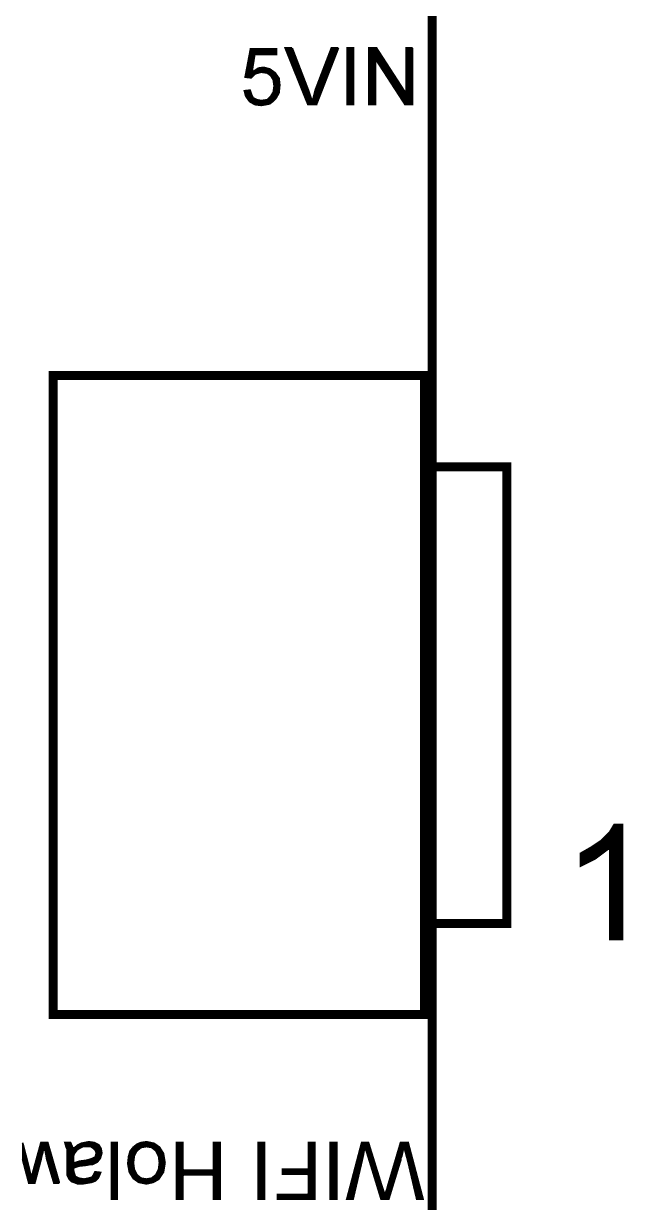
# Model space of a CAD drawing. Extents: x 1.22 to 3.09, y 1.23 to 6.
# Drawn here: x 2.428 to 2.759, y 3.348 to 3.998 of the extents above; entities that cross this region are included whole.
import ezdxf

# ---------------------------------------------------------------- set-up
doc = ezdxf.new("R2010")
doc.units = 0
doc.layers.add('SST001126_PHO', color=11, linetype='CONTINUOUS')

msp = doc.modelspace()

# ---------------------------------------------------------------- linework, layer by layer
at = {"layer": 'SST001126_PHO'}
for points, const_width in [([(2.65354, 5.62687), (2.65354, 1.43433)], 0.005), ([(2.56951, 3.96391), (2.56908, 3.96775), (2.56697, 3.9707), (2.56399, 3.97283), (2.56061, 3.97368), (2.55769, 3.97326), (2.55511, 3.97154), (2.55433, 3.97195), (2.55434, 3.97203), (2.55568, 3.98051), (2.55617, 3.98093), (2.56773, 3.98093), (2.56773, 3.98395), (2.55346, 3.98395), (2.55051, 3.96837), (2.55376, 3.96801), (2.55582, 3.97007), (2.55604, 3.9702), (2.55916, 3.97109), (2.55937, 3.97111), (2.56249, 3.97066), (2.56272, 3.97057), (2.56451, 3.96923), (2.56464, 3.96908), (2.56598, 3.96685), (2.56604, 3.96667), (2.56649, 3.96354), (2.56649, 3.96347), (2.56649, 3.9634), (2.56604, 3.96027), (2.56598, 3.96009), (2.56464, 3.95786), (2.56456, 3.95776), (2.56278, 3.95597), (2.56249, 3.95583), (2.55937, 3.95539), (2.5592, 3.95539), (2.55697, 3.95584), (2.55684, 3.95588), (2.55506, 3.95677), (2.55483, 3.957), (2.55394, 3.95878), (2.55391, 3.95885), (2.55315, 3.96114), (2.5501, 3.9608), (2.55083, 3.95788), (2.55294, 3.95492), (2.55589, 3.95324), (2.55929, 3.95281), (2.56189, 3.95325), (2.564, 3.95367), (2.56567, 3.95492), (2.56738, 3.95663), (2.56908, 3.95961), (2.56951, 3.96391)], 0.001), ([(2.553, 3.9681), (2.553, 3.98151)], 0.001), ([(2.554, 3.96825), (2.554, 3.98395)], 0.001), ([(2.555, 3.97621), (2.555, 3.98395)], 0.001), ([(2.556, 3.9809), (2.556, 3.98395)], 0.001), ([(2.557, 3.98093), (2.557, 3.98395)], 0.001), ([(2.558, 3.98093), (2.558, 3.98395)], 0.001), ([(2.559, 3.98093), (2.559, 3.98395)], 0.001), ([(2.56, 3.98093), (2.56, 3.98395)], 0.001), ([(2.561, 3.98093), (2.561, 3.98395)], 0.001), ([(2.562, 3.98093), (2.562, 3.98395)], 0.001), ([(2.563, 3.98093), (2.563, 3.98395)], 0.001), ([(2.564, 3.98093), (2.564, 3.98395)], 0.001), ([(2.565, 3.98093), (2.565, 3.98395)], 0.001), ([(2.566, 3.98093), (2.566, 3.98395)], 0.001), ([(2.567, 3.98093), (2.567, 3.98395)], 0.001), ([(2.57636, 3.9844), (2.57254, 3.9844), (2.58508, 3.95326), (2.58976, 3.95326), (2.60187, 3.9844)], 0.001), ([(2.573, 3.98325), (2.573, 3.9844)], 0.001), ([(2.574, 3.98077), (2.574, 3.9844)], 0.001), ([(2.575, 3.97829), (2.575, 3.9844)], 0.001), ([(2.576, 3.9758), (2.576, 3.9844)], 0.001), ([(2.60187, 3.9844), (2.59803, 3.9844), (2.58924, 3.96153), (2.58791, 3.95621), (2.58695, 3.95617), (2.58517, 3.96152), (2.57636, 3.9844)], 0.001), ([(2.577, 3.97332), (2.577, 3.98275)], 0.001), ([(2.597, 3.97188), (2.597, 3.98171)], 0.001), ([(2.598, 3.97445), (2.598, 3.98431)], 0.001), ([(2.599, 3.97702), (2.599, 3.9844)], 0.001), ([(2.6, 3.97959), (2.6, 3.9844)], 0.001), ([(2.601, 3.98216), (2.601, 3.9844)], 0.001), ([(2.61014, 3.9844), (2.60667, 3.9844), (2.60667, 3.95326), (2.61014, 3.95326), (2.61014, 3.9844)], 0.001), ([(2.607, 3.95326), (2.607, 3.9844)], 0.001), ([(2.608, 3.95326), (2.608, 3.9844)], 0.001), ([(2.609, 3.95326), (2.609, 3.9844)], 0.001), ([(2.61, 3.95326), (2.61, 3.9844)], 0.001), ([(2.64273, 3.9844), (2.63926, 3.9844), (2.63926, 3.96079), (2.63834, 3.96052), (2.62287, 3.9844), (2.61873, 3.9844), (2.61873, 3.95326), (2.62219, 3.95326), (2.62219, 3.97686), (2.62311, 3.97713)], 0.001), ([(2.619, 3.95326), (2.619, 3.9844)], 0.001), ([(2.62, 3.95326), (2.62, 3.9844)], 0.001), ([(2.621, 3.95326), (2.621, 3.9844)], 0.001), ([(2.622, 3.95326), (2.622, 3.9844)], 0.001), ([(2.623, 3.97726), (2.623, 3.98419)], 0.001), ([(2.62311, 3.97713), (2.63859, 3.95326), (2.64273, 3.95326), (2.64273, 3.9844)], 0.001), ([(2.624, 3.97576), (2.624, 3.98265)], 0.001), ([(2.625, 3.97422), (2.625, 3.98111)], 0.001), ([(2.64, 3.95326), (2.64, 3.9844)], 0.001), ([(2.641, 3.95326), (2.641, 3.9844)], 0.001), ([(2.642, 3.95326), (2.642, 3.9844)], 0.001), ([(2.552, 3.96821), (2.552, 3.97622)], 0.001), ([(2.578, 3.97084), (2.578, 3.98015)], 0.001), ([(2.579, 3.96836), (2.579, 3.97755)], 0.001), ([(2.58, 3.96587), (2.58, 3.97495)], 0.001), ([(2.594, 3.96416), (2.594, 3.97391)], 0.001), ([(2.595, 3.96673), (2.595, 3.97651)], 0.001), ([(2.596, 3.9693), (2.596, 3.97911)], 0.001), ([(2.626, 3.97268), (2.626, 3.97956)], 0.001), ([(2.627, 3.97113), (2.627, 3.97802)], 0.001), ([(2.628, 3.96959), (2.628, 3.97648)], 0.001), ([(2.629, 3.96805), (2.629, 3.97493)], 0.001), ([(2.551, 3.96832), (2.551, 3.97094)], 0.001), ([(2.555, 3.96925), (2.555, 3.97148)], 0.001), ([(2.556, 3.97019), (2.556, 3.97213)], 0.001), ([(2.557, 3.97048), (2.557, 3.9728)], 0.001), ([(2.558, 3.97076), (2.558, 3.9733)], 0.001), ([(2.559, 3.97105), (2.559, 3.97345)], 0.001), ([(2.56, 3.97102), (2.56, 3.97359)], 0.001), ([(2.561, 3.97087), (2.561, 3.97358)], 0.001), ([(2.562, 3.97073), (2.562, 3.97333)], 0.001), ([(2.563, 3.97036), (2.563, 3.97308)], 0.001), ([(2.564, 3.96961), (2.564, 3.97283)], 0.001), ([(2.565, 3.96848), (2.565, 3.97211)], 0.001), ([(2.566, 3.96681), (2.566, 3.9714)], 0.001), ([(2.567, 3.95625), (2.567, 3.97067)], 0.001), ([(2.568, 3.95772), (2.568, 3.96927)], 0.001), ([(2.569, 3.95947), (2.569, 3.96787)], 0.001), ([(2.581, 3.96339), (2.581, 3.97235)], 0.001), ([(2.582, 3.96091), (2.582, 3.96975)], 0.001), ([(2.592, 3.95902), (2.592, 3.96871)], 0.001), ([(2.593, 3.96159), (2.593, 3.97131)], 0.001), ([(2.63, 3.9665), (2.63, 3.97339)], 0.001), ([(2.631, 3.96496), (2.631, 3.97185)], 0.001), ([(2.632, 3.96342), (2.632, 3.97031)], 0.001), ([(2.633, 3.96188), (2.633, 3.96876)], 0.001), ([(2.634, 3.96033), (2.634, 3.96722)], 0.001), ([(2.551, 3.95764), (2.551, 3.9609)], 0.001), ([(2.552, 3.95624), (2.552, 3.96102)], 0.001), ([(2.553, 3.95489), (2.553, 3.96113)], 0.001), ([(2.583, 3.95842), (2.583, 3.96715)], 0.001), ([(2.584, 3.95594), (2.584, 3.96455)], 0.001), ([(2.585, 3.95346), (2.585, 3.96195)], 0.001), ([(2.59, 3.95388), (2.59, 3.96351)], 0.001), ([(2.591, 3.95645), (2.591, 3.96611)], 0.001), ([(2.635, 3.95879), (2.635, 3.96568)], 0.001), ([(2.636, 3.95725), (2.636, 3.96413)], 0.001), ([(2.637, 3.9557), (2.637, 3.96259)], 0.001), ([(2.638, 3.95416), (2.638, 3.96105)], 0.001), ([(2.554, 3.95432), (2.554, 3.95866)], 0.001), ([(2.555, 3.95375), (2.555, 3.95681)], 0.001), ([(2.556, 3.95323), (2.556, 3.9563)], 0.001), ([(2.557, 3.9531), (2.557, 3.95583)], 0.001), ([(2.558, 3.95298), (2.558, 3.95563)], 0.001), ([(2.559, 3.95285), (2.559, 3.95543)], 0.001), ([(2.56, 3.95293), (2.56, 3.95548)], 0.001), ([(2.561, 3.9531), (2.561, 3.95562)], 0.001), ([(2.562, 3.95327), (2.562, 3.95576)], 0.001), ([(2.563, 3.95347), (2.563, 3.9562)], 0.001), ([(2.564, 3.95367), (2.564, 3.9572)], 0.001), ([(2.565, 3.95442), (2.565, 3.95846)], 0.001), ([(2.566, 3.95525), (2.566, 3.96013)], 0.001), ([(2.586, 3.95326), (2.586, 3.95901)], 0.001), ([(2.587, 3.95326), (2.587, 3.95606)], 0.001), ([(2.588, 3.95326), (2.588, 3.95658)], 0.001), ([(2.589, 3.95326), (2.589, 3.96058)], 0.001), ([(2.639, 3.95326), (2.639, 3.96035)], 0.001), ([(2.44469, 3.45197), (2.44469, 3.80394), (2.64941, 3.80394), (2.64941, 3.45197), (2.44469, 3.45197)], 0.005), ([(2.64961, 3.50217), (2.69469, 3.50217), (2.69469, 3.75374), (2.64882, 3.75374)], 0.005), ([(2.75847, 3.55662), (2.7539, 3.55662), (2.75136, 3.55239), (2.75129, 3.5523), (2.74683, 3.54783), (2.74675, 3.54777), (2.74139, 3.5442), (2.74136, 3.54418), (2.73536, 3.54075), (2.73536, 3.53382), (2.74353, 3.5379), (2.75064, 3.54323), (2.75144, 3.54283), (2.75144, 3.49333), (2.75847, 3.49333), (2.75847, 3.55662)], 0.001), ([(2.751, 3.54333), (2.751, 3.55201)], 0.001), ([(2.752, 3.49333), (2.752, 3.55345)], 0.001), ([(2.753, 3.49333), (2.753, 3.55512)], 0.001), ([(2.754, 3.49333), (2.754, 3.55662)], 0.001), ([(2.755, 3.49333), (2.755, 3.55662)], 0.001), ([(2.756, 3.49333), (2.756, 3.55662)], 0.001), ([(2.757, 3.49333), (2.757, 3.55662)], 0.001), ([(2.758, 3.49333), (2.758, 3.55662)], 0.001), ([(2.743, 3.53764), (2.743, 3.54527)], 0.001), ([(2.744, 3.53825), (2.744, 3.54594)], 0.001), ([(2.745, 3.539), (2.745, 3.54661)], 0.001), ([(2.746, 3.53975), (2.746, 3.54727)], 0.001), ([(2.747, 3.5405), (2.747, 3.54801)], 0.001), ([(2.748, 3.54125), (2.748, 3.54901)], 0.001), ([(2.749, 3.542), (2.749, 3.55001)], 0.001), ([(2.75, 3.54275), (2.75, 3.55101)], 0.001), ([(2.736, 3.53414), (2.736, 3.54112)], 0.001), ([(2.737, 3.53464), (2.737, 3.54169)], 0.001), ([(2.738, 3.53514), (2.738, 3.54226)], 0.001), ([(2.739, 3.53564), (2.739, 3.54283)], 0.001), ([(2.74, 3.53614), (2.74, 3.5434)], 0.001), ([(2.741, 3.53664), (2.741, 3.54398)], 0.001), ([(2.742, 3.53714), (2.742, 3.54461)], 0.001), ([(2.42777, 3.3722), (2.43124, 3.35918), (2.43449, 3.35918), (2.43796, 3.37218), (2.4384, 3.3744), (2.43842, 3.37446), (2.43884, 3.37572), (2.43884, 3.37653), (2.43898, 3.37689), (2.43943, 3.37733), (2.44028, 3.37707), (2.44116, 3.37219), (2.44507, 3.35918), (2.44805, 3.35918)], 0.001), ([(2.44805, 3.35918), (2.44164, 3.38139), (2.43793, 3.38139), (2.43312, 3.3639), (2.43215, 3.36392), (2.43126, 3.36793), (2.42779, 3.38139)], 0.001), ([(2.428, 3.37133), (2.428, 3.38058)], 0.001), ([(2.429, 3.36758), (2.429, 3.3767)], 0.001), ([(2.437, 3.36859), (2.437, 3.37799)], 0.001), ([(2.438, 3.37239), (2.438, 3.38139)], 0.001), ([(2.439, 3.3769), (2.439, 3.38139)], 0.001), ([(2.44, 3.37743), (2.44, 3.38139)], 0.001), ([(2.441, 3.37309), (2.441, 3.38139)], 0.001), ([(2.442, 3.3694), (2.442, 3.38014)], 0.001), ([(2.443, 3.36607), (2.443, 3.37668)], 0.001), ([(2.47142, 3.37567), (2.471, 3.37814), (2.46979, 3.38017), (2.46731, 3.38141), (2.46435, 3.38183), (2.46004, 3.38097), (2.45836, 3.38013), (2.45617, 3.37837), (2.4554, 3.37857), (2.45419, 3.38139), (2.45116, 3.38139), (2.45186, 3.37895), (2.45229, 3.3781), (2.45234, 3.37787), (2.45234, 3.3637), (2.45359, 3.3612), (2.45479, 3.36001), (2.45601, 3.3596), (2.45604, 3.35959), (2.45818, 3.35873), (2.46073, 3.35873), (2.46599, 3.35961), (2.46808, 3.36044), (2.46928, 3.36165), (2.47013, 3.36334), (2.47077, 3.36495), (2.46775, 3.36528), (2.46702, 3.36381), (2.46699, 3.36376), (2.46609, 3.36242), (2.4658, 3.36221), (2.46401, 3.36176), (2.46399, 3.36176), (2.46176, 3.36131), (2.46158, 3.36131), (2.4589, 3.36175), (2.45876, 3.3618), (2.45697, 3.36269), (2.45672, 3.36298), (2.45627, 3.36432), (2.45626, 3.36436), (2.45582, 3.36614), (2.4558, 3.36626), (2.4558, 3.36716), (2.45614, 3.36763), (2.45882, 3.36852), (2.45893, 3.36855), (2.46292, 3.36899), (2.46513, 3.36943), (2.46523, 3.36944), (2.46645, 3.36944), (2.46893, 3.37068), (2.47058, 3.37275), (2.47142, 3.37567)], 0.001), ([(2.452, 3.37867), (2.452, 3.38139)], 0.001), ([(2.453, 3.36238), (2.453, 3.38139)], 0.001), ([(2.454, 3.36079), (2.454, 3.38139)], 0.001), ([(2.455, 3.35993), (2.455, 3.37949)], 0.001), ([(2.46841, 3.37564), (2.46839, 3.37552), (2.46795, 3.37373), (2.46769, 3.37341), (2.4659, 3.37251), (2.46584, 3.37249), (2.4645, 3.37204), (2.46446, 3.37203), (2.46267, 3.37158), (2.46261, 3.37157), (2.45909, 3.37113), (2.45646, 3.37025), (2.4558, 3.37073), (2.4558, 3.37385), (2.45583, 3.37401), (2.45627, 3.37535), (2.45635, 3.37549), (2.45769, 3.37728), (2.45781, 3.3774), (2.45915, 3.37829), (2.4592, 3.37832), (2.46099, 3.37921), (2.46121, 3.37926), (2.46523, 3.37926), (2.46551, 3.37918), (2.46685, 3.37829), (2.46692, 3.37823), (2.46782, 3.37733), (2.46794, 3.37714), (2.46838, 3.3758), (2.46841, 3.37564)], 0.001), ([(2.456, 3.37453), (2.456, 3.37829)], 0.001), ([(2.457, 3.37636), (2.457, 3.37904)], 0.001), ([(2.458, 3.37752), (2.458, 3.37984)], 0.001), ([(2.459, 3.37819), (2.459, 3.38045)], 0.001), ([(2.46, 3.37872), (2.46, 3.38095)], 0.001), ([(2.461, 3.37922), (2.461, 3.38116)], 0.001), ([(2.462, 3.37926), (2.462, 3.38136)], 0.001), ([(2.463, 3.37926), (2.463, 3.38156)], 0.001), ([(2.464, 3.37926), (2.464, 3.38176)], 0.001), ([(2.465, 3.37926), (2.465, 3.38174)], 0.001), ([(2.466, 3.37885), (2.466, 3.38159)], 0.001), ([(2.467, 3.37815), (2.467, 3.38145)], 0.001), ([(2.468, 3.37695), (2.468, 3.38106)], 0.001), ([(2.469, 3.37077), (2.469, 3.38056)], 0.001), ([(2.47, 3.37202), (2.47, 3.37982)], 0.001), ([(2.471, 3.37421), (2.471, 3.37815)], 0.001), ([(2.47991, 3.38139), (2.47689, 3.38139), (2.47689, 3.35025), (2.47991, 3.35025), (2.47991, 3.38139)], 0.001), ([(2.477, 3.35025), (2.477, 3.38139)], 0.001), ([(2.478, 3.35025), (2.478, 3.38139)], 0.001), ([(2.479, 3.35025), (2.479, 3.38139)], 0.001), ([(2.50624, 3.37028), (2.50538, 3.37546), (2.50325, 3.37886), (2.5003, 3.38097), (2.49602, 3.38183), (2.49304, 3.3814), (2.49093, 3.38056), (2.4888, 3.37886), (2.48711, 3.37675), (2.48626, 3.37376), (2.48583, 3.36985), (2.48669, 3.36511), (2.48882, 3.3617), (2.49177, 3.35959), (2.49603, 3.35874), (2.49987, 3.35959), (2.50283, 3.36128), (2.50538, 3.36511), (2.50624, 3.37028)], 0.001), ([(2.487, 3.36461), (2.487, 3.37635)], 0.001), ([(2.488, 3.36301), (2.488, 3.37785)], 0.001), ([(2.50323, 3.37028), (2.50323, 3.37022), (2.50278, 3.36665), (2.50273, 3.36649), (2.50139, 3.36381), (2.50126, 3.36364), (2.49903, 3.36186), (2.4988, 3.36175), (2.49612, 3.36131), (2.49595, 3.36131), (2.49327, 3.36175), (2.49304, 3.36186), (2.49081, 3.36364), (2.49068, 3.36381), (2.48934, 3.36649), (2.48929, 3.36665), (2.48884, 3.37022), (2.48884, 3.37028), (2.48884, 3.37034), (2.48929, 3.37392), (2.48934, 3.37408), (2.49068, 3.37676), (2.49081, 3.37692), (2.49304, 3.37871), (2.49327, 3.37881), (2.49595, 3.37926), (2.49612, 3.37926), (2.4988, 3.37881), (2.49903, 3.37871), (2.50126, 3.37692), (2.50139, 3.37676), (2.50273, 3.37408), (2.50278, 3.37392), (2.50323, 3.37034), (2.50323, 3.37028)], 0.001), ([(2.489, 3.37161), (2.489, 3.37901)], 0.001), ([(2.49, 3.3754), (2.49, 3.37981)], 0.001), ([(2.491, 3.37707), (2.491, 3.38059)], 0.001), ([(2.492, 3.37787), (2.492, 3.38099)], 0.001), ([(2.493, 3.37867), (2.493, 3.38139)], 0.001), ([(2.494, 3.37893), (2.494, 3.38154)], 0.001), ([(2.495, 3.3791), (2.495, 3.38168)], 0.001), ([(2.496, 3.37926), (2.496, 3.38183)], 0.001), ([(2.497, 3.37911), (2.497, 3.38163)], 0.001), ([(2.498, 3.37894), (2.498, 3.38143)], 0.001), ([(2.499, 3.37873), (2.499, 3.38123)], 0.001), ([(2.5, 3.37793), (2.5, 3.38103)], 0.001), ([(2.501, 3.37713), (2.501, 3.38047)], 0.001), ([(2.502, 3.37554), (2.502, 3.37976)], 0.001), ([(2.503, 3.37216), (2.503, 3.37904)], 0.001), ([(2.504, 3.36304), (2.504, 3.37767)], 0.001), ([(2.53661, 3.38139), (2.53314, 3.38139), (2.53314, 3.36671), (2.53264, 3.36621), (2.51657, 3.36621), (2.51607, 3.36671), (2.51607, 3.38139), (2.51261, 3.38139), (2.51261, 3.35025), (2.51607, 3.35025), (2.51607, 3.36314), (2.51657, 3.36364), (2.53264, 3.36364), (2.53314, 3.36314), (2.53314, 3.35025), (2.53661, 3.35025), (2.53661, 3.38139)], 0.001), ([(2.513, 3.35025), (2.513, 3.38139)], 0.001), ([(2.514, 3.35025), (2.514, 3.38139)], 0.001), ([(2.515, 3.35025), (2.515, 3.38139)], 0.001), ([(2.516, 3.35025), (2.516, 3.38139)], 0.001), ([(2.534, 3.35025), (2.534, 3.38139)], 0.001), ([(2.535, 3.35025), (2.535, 3.38139)], 0.001), ([(2.536, 3.35025), (2.536, 3.38139)], 0.001), ([(2.56116, 3.38139), (2.5577, 3.38139), (2.5577, 3.35025), (2.56116, 3.35025), (2.56116, 3.38139)], 0.001), ([(2.558, 3.35025), (2.558, 3.38139)], 0.001), ([(2.559, 3.35025), (2.559, 3.38139)], 0.001), ([(2.56, 3.35025), (2.56, 3.38139)], 0.001), ([(2.561, 3.35025), (2.561, 3.38139)], 0.001), ([(2.58884, 3.38139), (2.58537, 3.38139), (2.58537, 3.36716), (2.58487, 3.36666), (2.57109, 3.36666), (2.57109, 3.36409), (2.58487, 3.36409), (2.58537, 3.36359), (2.58537, 3.35332), (2.58487, 3.35282), (2.56841, 3.35282), (2.56841, 3.35025), (2.58884, 3.35025), (2.58884, 3.38139)], 0.001), ([(2.586, 3.35025), (2.586, 3.38139)], 0.001), ([(2.587, 3.35025), (2.587, 3.38139)], 0.001), ([(2.588, 3.35025), (2.588, 3.38139)], 0.001), ([(2.60089, 3.38139), (2.59743, 3.38139), (2.59743, 3.35025), (2.60089, 3.35025), (2.60089, 3.38139)], 0.001), ([(2.598, 3.35025), (2.598, 3.38139)], 0.001), ([(2.599, 3.35025), (2.599, 3.38139)], 0.001), ([(2.6, 3.35025), (2.6, 3.38139)], 0.001), ([(2.64851, 3.35025), (2.64029, 3.38139), (2.63614, 3.38139), (2.62911, 3.35765), (2.62866, 3.35588), (2.62864, 3.35581), (2.62775, 3.35358), (2.62678, 3.35376), (2.62678, 3.35458), (2.62592, 3.35718), (2.62591, 3.35719), (2.61843, 3.38139), (2.61472, 3.38139), (2.60651, 3.35025), (2.60992, 3.35025), (2.61474, 3.37084), (2.61563, 3.37484), (2.61608, 3.37751), (2.61705, 3.37757), (2.62062, 3.36596), (2.62542, 3.35025), (2.62959, 3.35025), (2.63616, 3.3717), (2.63616, 3.37251), (2.63621, 3.37274), (2.63663, 3.37358), (2.63706, 3.3753), (2.63751, 3.37752), (2.63848, 3.37755), (2.64027, 3.37086), (2.64027, 3.37084), (2.64509, 3.35025), (2.64851, 3.35025)], 0.001), ([(2.614, 3.36766), (2.614, 3.37865)], 0.001), ([(2.615, 3.37199), (2.615, 3.38139)], 0.001), ([(2.616, 3.37704), (2.616, 3.38139)], 0.001), ([(2.617, 3.37768), (2.617, 3.38139)], 0.001), ([(2.618, 3.37448), (2.618, 3.38139)], 0.001), ([(2.619, 3.37123), (2.619, 3.37956)], 0.001), ([(2.62, 3.36798), (2.62, 3.37632)], 0.001), ([(2.635, 3.36791), (2.635, 3.37754)], 0.001), ([(2.636, 3.37117), (2.636, 3.38092)], 0.001), ([(2.637, 3.37504), (2.637, 3.38139)], 0.001), ([(2.638, 3.37793), (2.638, 3.38139)], 0.001), ([(2.639, 3.37561), (2.639, 3.38139)], 0.001), ([(2.64, 3.37186), (2.64, 3.38139)], 0.001), ([(2.641, 3.36773), (2.641, 3.37871)], 0.001), ([(2.43, 3.36383), (2.43, 3.37283)], 0.001), ([(2.435, 3.36109), (2.435, 3.37072)], 0.001), ([(2.436, 3.36484), (2.436, 3.37436)], 0.001), ([(2.444, 3.36273), (2.444, 3.37321)], 0.001), ([(2.456, 3.36756), (2.456, 3.37033)], 0.001), ([(2.457, 3.36792), (2.457, 3.37043)], 0.001), ([(2.458, 3.36825), (2.458, 3.37077)], 0.001), ([(2.459, 3.36856), (2.459, 3.3711)], 0.001), ([(2.46, 3.36867), (2.46, 3.37125)], 0.001), ([(2.461, 3.36878), (2.461, 3.37137)], 0.001), ([(2.462, 3.36889), (2.462, 3.3715)], 0.001), ([(2.463, 3.36901), (2.463, 3.37166)], 0.001), ([(2.464, 3.36921), (2.464, 3.37191)], 0.001), ([(2.465, 3.36941), (2.465, 3.37221)], 0.001), ([(2.466, 3.36944), (2.466, 3.37256)], 0.001), ([(2.467, 3.36972), (2.467, 3.37306)], 0.001), ([(2.468, 3.37022), (2.468, 3.37394)], 0.001), ([(2.486, 3.36889), (2.486, 3.37142)], 0.001), ([(2.505, 3.36454), (2.505, 3.37607)], 0.001), ([(2.506, 3.36883), (2.506, 3.37174)], 0.001), ([(2.612, 3.35912), (2.612, 3.37107)], 0.001), ([(2.613, 3.36339), (2.613, 3.37486)], 0.001), ([(2.621, 3.36472), (2.621, 3.37309)], 0.001), ([(2.622, 3.36145), (2.622, 3.36985)], 0.001), ([(2.633, 3.36137), (2.633, 3.37079)], 0.001), ([(2.634, 3.36464), (2.634, 3.37417)], 0.001), ([(2.642, 3.36346), (2.642, 3.37492)], 0.001), ([(2.643, 3.35919), (2.643, 3.37113)], 0.001), ([(2.431, 3.36008), (2.431, 3.36895)], 0.001), ([(2.432, 3.35918), (2.432, 3.36462)], 0.001), ([(2.433, 3.35918), (2.433, 3.36368)], 0.001), ([(2.434, 3.35918), (2.434, 3.36709)], 0.001), ([(2.445, 3.3594), (2.445, 3.36974)], 0.001), ([(2.446, 3.35918), (2.446, 3.36628)], 0.001), ([(2.456, 3.3596), (2.456, 3.36541)], 0.001), ([(2.467, 3.36001), (2.467, 3.36378)], 0.001), ([(2.468, 3.36041), (2.468, 3.36526)], 0.001), ([(2.469, 3.36137), (2.469, 3.36514)], 0.001), ([(2.47, 3.36308), (2.47, 3.36503)], 0.001), ([(2.489, 3.36157), (2.489, 3.36896)], 0.001), ([(2.49, 3.36086), (2.49, 3.36516)], 0.001), ([(2.491, 3.36014), (2.491, 3.36349)], 0.001), ([(2.501, 3.36024), (2.501, 3.36344)], 0.001), ([(2.502, 3.36081), (2.502, 3.36502)], 0.001), ([(2.503, 3.36154), (2.503, 3.3684)], 0.001), ([(2.517, 3.36364), (2.517, 3.36621)], 0.001), ([(2.518, 3.36364), (2.518, 3.36621)], 0.001), ([(2.519, 3.36364), (2.519, 3.36621)], 0.001), ([(2.52, 3.36364), (2.52, 3.36621)], 0.001), ([(2.521, 3.36364), (2.521, 3.36621)], 0.001), ([(2.522, 3.36364), (2.522, 3.36621)], 0.001), ([(2.523, 3.36364), (2.523, 3.36621)], 0.001), ([(2.524, 3.36364), (2.524, 3.36621)], 0.001), ([(2.525, 3.36364), (2.525, 3.36621)], 0.001), ([(2.526, 3.36364), (2.526, 3.36621)], 0.001), ([(2.527, 3.36364), (2.527, 3.36621)], 0.001), ([(2.528, 3.36364), (2.528, 3.36621)], 0.001), ([(2.529, 3.36364), (2.529, 3.36621)], 0.001), ([(2.53, 3.36364), (2.53, 3.36621)], 0.001), ([(2.531, 3.36364), (2.531, 3.36621)], 0.001), ([(2.532, 3.36364), (2.532, 3.36621)], 0.001), ([(2.533, 3.36349), (2.533, 3.36636)], 0.001), ([(2.572, 3.36409), (2.572, 3.36666)], 0.001), ([(2.573, 3.36409), (2.573, 3.36666)], 0.001), ([(2.574, 3.36409), (2.574, 3.36666)], 0.001), ([(2.575, 3.36409), (2.575, 3.36666)], 0.001), ([(2.576, 3.36409), (2.576, 3.36666)], 0.001), ([(2.577, 3.36409), (2.577, 3.36666)], 0.001), ([(2.578, 3.36409), (2.578, 3.36666)], 0.001), ([(2.579, 3.36409), (2.579, 3.36666)], 0.001), ([(2.58, 3.36409), (2.58, 3.36666)], 0.001), ([(2.581, 3.36409), (2.581, 3.36666)], 0.001), ([(2.582, 3.36409), (2.582, 3.36666)], 0.001), ([(2.583, 3.36409), (2.583, 3.36666)], 0.001), ([(2.584, 3.36409), (2.584, 3.36666)], 0.001), ([(2.585, 3.36407), (2.585, 3.36667)], 0.001), ([(2.61, 3.35057), (2.61, 3.36349)], 0.001), ([(2.611, 3.35484), (2.611, 3.36728)], 0.001), ([(2.623, 3.35818), (2.623, 3.36662)], 0.001), ([(2.624, 3.3549), (2.624, 3.36338)], 0.001), ([(2.631, 3.35484), (2.631, 3.36404)], 0.001), ([(2.632, 3.35811), (2.632, 3.36742)], 0.001), ([(2.644, 3.35491), (2.644, 3.36734)], 0.001), ([(2.645, 3.35064), (2.645, 3.36355)], 0.001), ([(2.447, 3.35918), (2.447, 3.36281)], 0.001), ([(2.448, 3.35918), (2.448, 3.35934)], 0.001), ([(2.457, 3.3592), (2.457, 3.36268)], 0.001), ([(2.458, 3.3588), (2.458, 3.36218)], 0.001), ([(2.459, 3.35873), (2.459, 3.36174)], 0.001), ([(2.46, 3.35873), (2.46, 3.36157)], 0.001), ([(2.461, 3.35877), (2.461, 3.3614)], 0.001), ([(2.462, 3.35894), (2.462, 3.36136)], 0.001), ([(2.463, 3.35911), (2.463, 3.36156)], 0.001), ([(2.464, 3.35927), (2.464, 3.36176)], 0.001), ([(2.465, 3.35944), (2.465, 3.36201)], 0.001), ([(2.466, 3.35961), (2.466, 3.36231)], 0.001), ([(2.492, 3.35955), (2.492, 3.36269)], 0.001), ([(2.493, 3.35935), (2.493, 3.36189)], 0.001), ([(2.494, 3.35915), (2.494, 3.36163)], 0.001), ([(2.495, 3.35895), (2.495, 3.36147)], 0.001), ([(2.496, 3.35875), (2.496, 3.3613)], 0.001), ([(2.497, 3.35896), (2.497, 3.36145)], 0.001), ([(2.498, 3.35918), (2.498, 3.36162)], 0.001), ([(2.499, 3.3594), (2.499, 3.36184)], 0.001), ([(2.5, 3.35967), (2.5, 3.36264)], 0.001), ([(2.609, 3.35025), (2.609, 3.3597)], 0.001), ([(2.625, 3.35163), (2.625, 3.36015)], 0.001), ([(2.626, 3.35025), (2.626, 3.35693)], 0.001), ([(2.629, 3.35025), (2.629, 3.35722)], 0.001), ([(2.63, 3.35157), (2.63, 3.36067)], 0.001), ([(2.646, 3.35025), (2.646, 3.35976)], 0.001), ([(2.569, 3.35025), (2.569, 3.35282)], 0.001), ([(2.57, 3.35025), (2.57, 3.35282)], 0.001), ([(2.571, 3.35025), (2.571, 3.35282)], 0.001), ([(2.572, 3.35025), (2.572, 3.35282)], 0.001), ([(2.573, 3.35025), (2.573, 3.35282)], 0.001), ([(2.574, 3.35025), (2.574, 3.35282)], 0.001), ([(2.575, 3.35025), (2.575, 3.35282)], 0.001), ([(2.576, 3.35025), (2.576, 3.35282)], 0.001), ([(2.577, 3.35025), (2.577, 3.35282)], 0.001), ([(2.578, 3.35025), (2.578, 3.35282)], 0.001), ([(2.579, 3.35025), (2.579, 3.35282)], 0.001), ([(2.58, 3.35025), (2.58, 3.35282)], 0.001), ([(2.581, 3.35025), (2.581, 3.35282)], 0.001), ([(2.582, 3.35025), (2.582, 3.35282)], 0.001), ([(2.583, 3.35025), (2.583, 3.35282)], 0.001), ([(2.584, 3.35025), (2.584, 3.35282)], 0.001), ([(2.585, 3.35025), (2.585, 3.35283)], 0.001), ([(2.607, 3.35025), (2.607, 3.35212)], 0.001), ([(2.608, 3.35025), (2.608, 3.35591)], 0.001), ([(2.627, 3.35025), (2.627, 3.35335)], 0.001), ([(2.628, 3.35025), (2.628, 3.35421)], 0.001), ([(2.647, 3.35025), (2.647, 3.35597)], 0.001), ([(2.648, 3.35025), (2.648, 3.35218)], 0.001)]:
    msp.add_lwpolyline(points, dxfattribs=dict(at, const_width=const_width))

doc.saveas('drawing.dxf')
